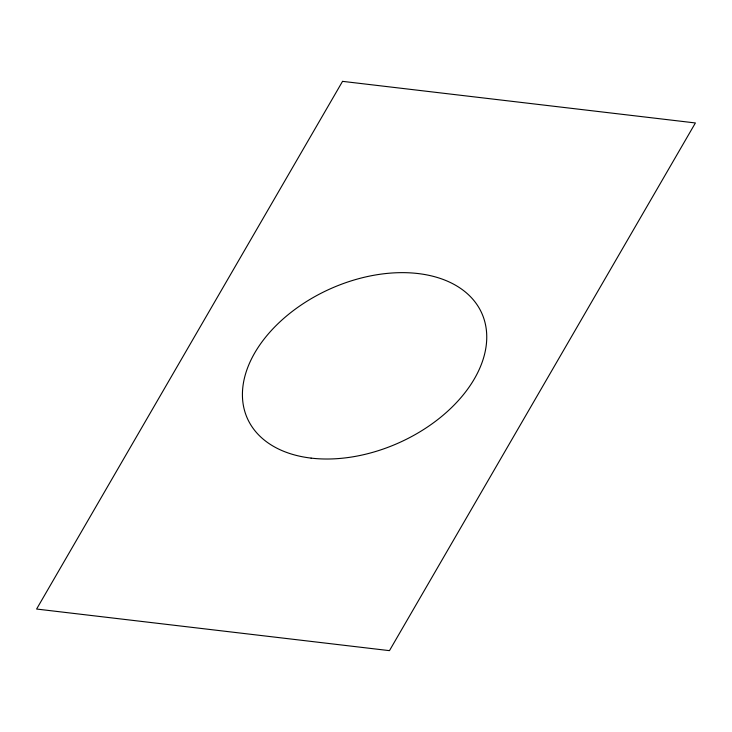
<?xml version="1.0" encoding="UTF-8"?>
<svg xmlns="http://www.w3.org/2000/svg" width="732" height="732" viewBox="0 0 732 732"><rect width="100%" height="100%" fill="white"/><g stroke="black" fill="none" stroke-linecap="round" stroke-linejoin="round"><path stroke-width="1.1" d="M342.539 81.353L36.6 609.042L389.461 650.647L695.4 122.958L342.539 81.353M311.082 458.113A128.475 84.29 -24.2 0 0 486.451 330.91A128.475 84.29 -24.2 0 0 296.213 308.474A128.475 84.29 -24.2 0 0 311.082 458.113"/></g></svg>
